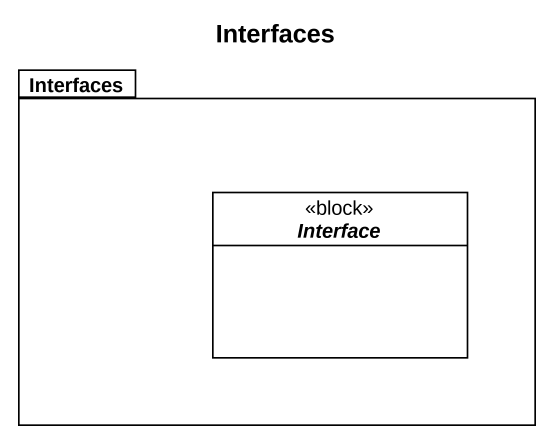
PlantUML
@startuml
title Interfaces
hide circle
hide empty members
package Interfaces {
  abstract class "Interface" as Interface_ <<block>>
}
@enduml
